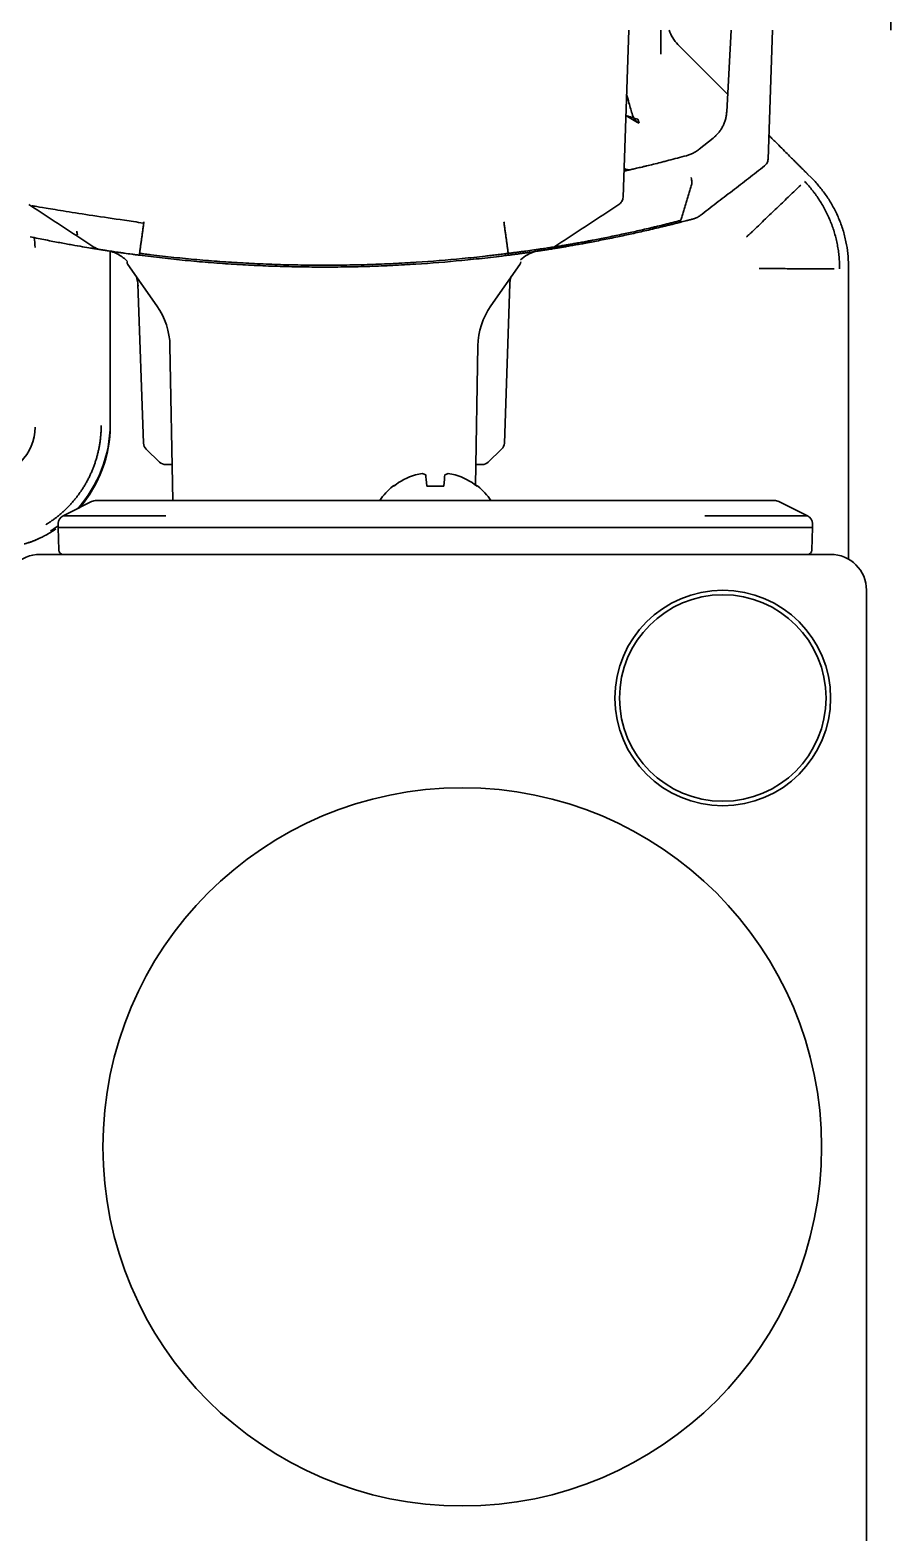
# Model space of a CAD drawing. Header units: inches. Extents: x 786 to 5755, y -850 to 3635.
# Drawn here: x 4206.3 to 4254.2, y -127.1 to -43.4 of the extents above; entities that cross this region are included whole.
import ezdxf

# ---------------------------------------------------------------- set-up
doc = ezdxf.new("R2010")
doc.units = ezdxf.units.IN
doc.layers.add('1', color=7, linetype='Continuous', true_color=0xffffff)
doc.layers.add('4', color=7, linetype='Continuous', true_color=0xffffff)

msp = doc.modelspace()

# ---------------------------------------------------------------- linework, layer by layer
at = {"layer": '1', "color": 7, "linetype": 'Continuous', "lineweight": 35}
for p, q in [((4239.662, -43.389), (4239.337, -52.701)), ((4241.443, -44.737), (4241.435, -43.389)), ((4245.109, -47.942), (4245.348, -43.389)), ((4247.662, -43.389), (4247.411, -50.577)), ((4245.161, -46.96), (4242.397, -44.195)), ((4244.359, -49.401), (4243.584, -50.02)), ((4249.822, -51.62), (4249.614, -51.413)), ((4210.793, -65.41), (4210.793, -55.701)), ((4211.777, -56.44), (4213.398, -58.755)), ((4231.981, -58.755), (4233.602, -56.44)), ((4212.338, -57.529), (4212.648, -66.387)), ((4232.732, -66.387), (4233.041, -57.529)), ((4251.89, -72.857), (4251.89, -57.475)), ((4214.121, -60.98), (4214.272, -69.589)), ((4231.123, -68.726), (4231.258, -60.98)), ((4212.8, -66.73), (4213.544, -67.448)), ((4231.835, -67.448), (4232.579, -66.73)), ((4214.237, -67.589), (4213.892, -67.589)), ((4231.488, -67.589), (4231.143, -67.589)), ((4208.173, -70.447), (4209.763, -69.652)), ((4210.031, -69.589), (4213.89, -69.589)), ((4213.89, -69.589), (4243.89, -69.589)), ((4243.89, -69.589), (4247.748, -69.589)), ((4248.017, -69.652), (4249.606, -70.447)), ((4207.89, -71.089), (4207.897, -70.877)), ((4207.934, -72.347), (4207.89, -71.089)), ((4207.89, -71.089), (4213.89, -71.089)), ((4208.173, -70.447), (4213.89, -70.447)), ((4213.89, -71.089), (4243.89, -71.089)), ((4243.89, -70.447), (4249.606, -70.447)), ((4243.89, -71.089), (4249.89, -71.089)), ((4249.89, -71.089), (4249.846, -72.347)), ((4249.882, -70.877), (4249.89, -71.089)), ((4206.89, -72.589), (4250.89, -72.589)), ((4252.89, -74.589), (4252.89, -140.589))]:
    msp.add_line(p, q, dxfattribs=at)
for centre, radius in [((4244.89, -80.589), 6), ((4244.89, -80.589), 5.75), ((4230.39, -105.587), 20)]:
    msp.add_circle(centre, radius, dxfattribs=at)
for centre, radius, start, end in [((4240.62, -47.902), 0.785, 196.69434, 240.01313), ((4239.68, -50.669), 0.5, 234.42655, 282.89526), ((4203.89, -55.503), 2.722, 0, 12.31734), ((4211.982, -56.297), 0.25, 181, 215), ((4233.397, -56.297), 0.25, 325, 359), ((4210.122, -61.049), 4, 1, 35), ((4235.258, -61.049), 4, 145, 179), ((4203.89, -65.503), 2.722, 270, 0), ((4213.147, -66.37), 0.5, 182, 226), ((4232.232, -66.37), 0.5, 314, 358), ((4213.892, -67.089), 0.5, 226, 270), ((4231.488, -67.089), 0.5, 270, 314), ((4228.89, -71.688), 3.74, 129.37906, 145.84392), ((4228.89, -71.688), 3.74, 34.15595, 50.6111), ((4210.031, -70.189), 0.6, 90, 116.56505), ((4247.748, -70.189), 0.6, 63.43495, 90), ((4208.397, -70.894), 0.5, 116.56505, 178), ((4249.383, -70.894), 0.5, 2, 63.43495), ((4206.89, -74.589), 2, 90, 180), ((4208.184, -72.339), 0.25, 182, 270), ((4249.596, -72.339), 0.25, 270, 358), ((4250.89, -74.589), 2, 0, 90)]:
    msp.add_arc(centre, radius, start, end, dxfattribs=at)
for centre, major_axis, ratio, start_param, end_param in [((4243.811, -42.781), (-1.841, -0.782), 0.999823, 6.190279, 6.667096), ((4240.62, -47.902), (0.423, -1.955), 0.275521, 4.888119, 5.007509), ((4203.79, -65.321), (-4.955, 4.955), 0.998956, 3.185109, 3.926382), ((4203.79, -65.402), (-4.955, 4.955), 0.998956, 3.213109, 3.926382), ((4228.885, -71.71), (-3.624, 0.873), 0.997235, 5.247399, 5.62012), ((4228.631, -71.746), (-0.806, 3.6), 0.902278, 6.178468, 6.295334), ((4228.336, -71.746), (-0.383, 3.669), 0.420739, 6.027806, 6.144672), ((4228.593, -71.71), (-0.269, 3.718), 0.017407, 5.611261, 5.983982), ((4229.186, -71.71), (-0.269, -3.718), 0.017407, 3.440796, 3.813517), ((4229.444, -71.746), (-0.383, -3.669), 0.420739, 3.280106, 3.396972), ((4229.148, -71.746), (-0.806, -3.6), 0.902278, 3.129444, 3.24631), ((4228.895, -71.71), (-3.624, -0.873), 0.997235, 3.804658, 4.177379), ((4203.79, -65.321), (-4.955, 4.955), 0.998956, 2.908783, 2.981653), ((4203.79, -65.402), (-4.955, 4.955), 0.998956, 2.908783, 2.959583)]:
    msp.add_ellipse(centre, major_axis=major_axis, ratio=ratio, start_param=start_param, end_param=end_param, dxfattribs=at)
for points, degree in [([(4254.249, -42.589), (4254.249, -43.389)], 1), ([(4240.227, -48.582), (4239.984, -48.442), (4239.743, -48.298), (4239.502, -48.154)], 3), ([(4243.584, -50.02), (4243.531, -50.061), (4243.423, -50.139), (4243.308, -50.205), (4243.249, -50.236)], 3), ([(4247.217, -50.955), (4243.629, -53.725)], 1), ([(4249.857, -51.656), (4249.845, -51.644), (4249.833, -51.632), (4249.822, -51.62)], 3), ([(4243.151, -52.007), (4242.546, -53.99)], 1), ([(4249.229, -52.025), (4246.712, -54.437)], 1), ([(4209.892, -55.472), (4206.269, -53.102)], 1), ([(4235.487, -55.472), (4239.111, -53.102)], 1), ([(4212.429, -55.825), (4212.672, -54.078)], 1), ([(4232.95, -55.825), (4232.708, -54.078)], 1), ([(4251.093, -56.685), (4247.607, -56.675)], 1), ([(4212.242, -57.081), (4212.301, -57.265), (4212.335, -57.456), (4212.344, -57.658)], 3), ([(4233.039, -57.585), (4233.045, -57.419), (4233.069, -57.261), (4233.109, -57.109)], 3)]:
    msp.add_open_spline(points, degree=degree, dxfattribs=at)
for points, knots in [([(4239.868, -48.128), (4239.8, -47.901), (4239.734, -47.674), (4239.625, -47.288), (4239.58, -47.129), (4239.536, -46.97)], [0, 0, 0, 0, 0.588787, 0.588787, 1, 1, 1, 1]), ([(4240.163, -48.358), (4240.054, -48.324), (4239.945, -48.289), (4239.779, -48.238), (4239.724, -48.221), (4239.641, -48.196), (4239.613, -48.188), (4239.571, -48.175), (4239.558, -48.171), (4239.53, -48.162), (4239.516, -48.158), (4239.502, -48.154)], [0, 0, 0, 0, 0.5, 0.5, 0.75, 0.75, 0.875, 0.875, 0.9375, 0.9375, 1, 1, 1, 1]), ([(4245.109, -47.942), (4245.106, -48.015), (4245.098, -48.088), (4245.074, -48.231), (4245.059, -48.301), (4245.03, -48.405), (4245.02, -48.44), (4244.997, -48.508), (4244.984, -48.542), (4244.945, -48.642), (4244.915, -48.706), (4244.85, -48.83), (4244.814, -48.89), (4244.766, -48.963), (4244.756, -48.977), (4244.736, -49.005), (4244.725, -49.02), (4244.694, -49.061), (4244.673, -49.088), (4244.607, -49.168), (4244.561, -49.218), (4244.464, -49.313), (4244.413, -49.358), (4244.359, -49.401)], [0, 0, 0, 0, 0.125, 0.125, 0.25, 0.25, 0.3125, 0.3125, 0.375, 0.375, 0.5, 0.5, 0.625, 0.625, 0.65625, 0.65625, 0.6875, 0.6875, 0.75, 0.75, 0.875, 0.875, 1, 1, 1, 1]), ([(4249.614, -51.413), (4249.608, -51.407), (4249.593, -51.391), (4249.564, -51.363), (4249.525, -51.324), (4249.475, -51.273), (4249.412, -51.211), (4249.337, -51.136), (4249.246, -51.045), (4249.145, -50.944), (4249.036, -50.835), (4248.929, -50.727), (4248.789, -50.588), (4248.591, -50.39), (4248.322, -50.121), (4248.044, -49.843), (4247.792, -49.591), (4247.609, -49.408), (4247.502, -49.301), (4247.465, -49.264)], [0, 0, 0, 0, 0.011297, 0.028353, 0.051235, 0.080037, 0.114873, 0.155887, 0.203242, 0.25861, 0.312576, 0.365068, 0.416015, 0.511742, 0.638207, 0.774856, 0.869158, 0.954838, 1, 1, 1, 1]), ([(4239.791, -51.156), (4239.862, -51.14), (4240.02, -51.103), (4240.212, -51.059), (4240.367, -51.022), (4240.422, -51.009), (4240.506, -50.989), (4240.534, -50.982), (4240.592, -50.968), (4240.622, -50.961), (4240.771, -50.925), (4240.897, -50.894), (4241.16, -50.83), (4241.298, -50.795), (4241.513, -50.741), (4241.623, -50.713), (4241.737, -50.684), (4241.813, -50.664), (4241.852, -50.654), (4242.046, -50.604), (4242.204, -50.562), (4242.529, -50.476), (4242.694, -50.432), (4242.863, -50.386)], [0, 0, 0, 0, 0.125, 0.25, 0.25, 0.3125, 0.3125, 0.34375, 0.34375, 0.375, 0.375, 0.5, 0.5, 0.625, 0.625, 0.6875, 0.71875, 0.71875, 0.75, 0.75, 0.875, 0.875, 1, 1, 1, 1]), ([(4243.249, -50.236), (4243.186, -50.268), (4243.122, -50.297), (4242.994, -50.346), (4242.929, -50.368), (4242.863, -50.386)], [0, 0, 0, 0, 0.5, 0.5, 1, 1, 1, 1]), ([(4247.411, -50.577), (4247.409, -50.613), (4247.404, -50.65), (4247.386, -50.72), (4247.373, -50.755), (4247.339, -50.82), (4247.319, -50.851), (4247.272, -50.907), (4247.246, -50.932), (4247.217, -50.955)], [0, 0, 0, 0, 0.25, 0.25, 0.5, 0.5, 0.75, 0.75, 1, 1, 1, 1]), ([(4239.387, -51.247), (4239.388, -51.247), (4239.396, -51.245), (4239.431, -51.238), (4239.481, -51.226), (4239.565, -51.207), (4239.628, -51.193), (4239.641, -51.19), (4239.669, -51.184), (4239.683, -51.181), (4239.727, -51.171), (4239.758, -51.164), (4239.791, -51.156)], [0, 0, 0, 0, 0.25, 0.25, 0.5, 0.75, 0.75, 0.8125, 0.8125, 0.875, 0.875, 1, 1, 1, 1]), ([(4243.151, -52.007), (4243.157, -51.987), (4243.162, -51.962), (4243.166, -51.906), (4243.166, -51.874), (4243.162, -51.804), (4243.158, -51.767), (4243.145, -51.689), (4243.137, -51.649), (4243.128, -51.608)], [0, 0, 0, 0, 0.25, 0.25, 0.5, 0.5, 0.75, 0.75, 1, 1, 1, 1]), ([(4249.447, -51.821), (4249.524, -51.902), (4249.6, -51.985), (4249.748, -52.154), (4249.819, -52.241), (4249.924, -52.373), (4249.958, -52.418), (4250.025, -52.508), (4250.059, -52.553), (4250.156, -52.69), (4250.219, -52.783), (4250.34, -52.971), (4250.398, -53.067), (4250.51, -53.26), (4250.617, -53.456), (4250.715, -53.657), (4250.808, -53.861), (4250.852, -53.964), (4250.935, -54.173), (4250.974, -54.278), (4251.047, -54.489), (4251.114, -54.702), (4251.171, -54.916), (4251.223, -55.132), (4251.247, -55.241), (4251.288, -55.459), (4251.316, -55.623), (4251.337, -55.788), (4251.35, -55.899), (4251.356, -55.954), (4251.367, -56.066), (4251.376, -56.177), (4251.382, -56.289), (4251.387, -56.401), (4251.389, -56.458), (4251.392, -56.57), (4251.392, -56.626), (4251.392, -56.683)], [0, 0, 0, 0, 0.0625, 0.0625, 0.125, 0.125, 0.15625, 0.15625, 0.1875, 0.1875, 0.25, 0.25, 0.3125, 0.3125, 0.375, 0.4375, 0.4375, 0.5, 0.5, 0.5625, 0.5625, 0.625, 0.6875, 0.6875, 0.75, 0.75, 0.8125, 0.84375, 0.84375, 0.875, 0.875, 0.90625, 0.9375, 0.9375, 0.96875, 0.96875, 1, 1, 1, 1]), ([(4249.857, -51.656), (4250.009, -51.809), (4250.155, -51.97), (4250.434, -52.31), (4250.567, -52.487), (4250.817, -52.858), (4250.935, -53.051), (4251.151, -53.45), (4251.25, -53.656), (4251.384, -53.974), (4251.426, -54.081), (4251.485, -54.243), (4251.504, -54.298), (4251.541, -54.407), (4251.559, -54.461), (4251.643, -54.735), (4251.7, -54.955), (4251.791, -55.397), (4251.825, -55.618), (4251.872, -56.056), (4251.885, -56.274), (4251.888, -56.489)], [0, 0, 0, 0, 0.125, 0.125, 0.25, 0.25, 0.375, 0.375, 0.5, 0.5, 0.5625, 0.5625, 0.59375, 0.59375, 0.625, 0.625, 0.75, 0.75, 0.875, 0.875, 1, 1, 1, 1]), ([(4239.111, -53.102), (4239.144, -53.08), (4239.175, -53.055), (4239.229, -52.996), (4239.253, -52.964), (4239.292, -52.895), (4239.307, -52.857), (4239.329, -52.781), (4239.335, -52.741), (4239.337, -52.701)], [0, 0, 0, 0, 0.25, 0.25, 0.5, 0.5, 0.75, 0.75, 1, 1, 1, 1]), ([(4206.508, -53.18), (4206.502, -53.18), (4206.483, -53.179), (4206.466, -53.175), (4206.456, -53.174), (4206.493, -53.181), (4206.547, -53.191), (4206.608, -53.202)], [0, 0, 0, 0, 0.027751, 0.093985, 0.202274, 0.431154, 1, 1, 1, 1]), ([(4206.608, -53.202), (4206.61, -53.202), (4206.723, -53.223), (4207.177, -53.297), (4208.276, -53.479), (4209.796, -53.723), (4211.317, -53.94), (4212.272, -54.084), (4212.625, -54.137)], [0, 0, 0, 0, 0.003607, 0.208745, 0.428954, 0.650716, 0.873678, 1, 1, 1, 1]), ([(4242.415, -54.123), (4242.377, -54.133), (4242.339, -54.142), (4242.263, -54.161), (4242.226, -54.171), (4242.113, -54.199), (4242.037, -54.218), (4241.888, -54.255), (4241.813, -54.273), (4241.665, -54.31), (4241.591, -54.328), (4241.371, -54.381), (4241.226, -54.415), (4240.938, -54.483), (4240.796, -54.516), (4240.375, -54.613), (4240.1, -54.675), (4239.697, -54.763), (4239.564, -54.792), (4239.302, -54.848), (4239.172, -54.875), (4239.044, -54.902)], [0, 0, 0, 0, 0.03125, 0.03125, 0.0625, 0.0625, 0.125, 0.125, 0.1875, 0.1875, 0.25, 0.25, 0.375, 0.375, 0.5, 0.5, 0.75, 0.75, 0.875, 0.875, 1, 1, 1, 1]), ([(4239.265, -54.765), (4239.389, -54.738), (4239.515, -54.711), (4239.77, -54.656), (4240.028, -54.599), (4240.425, -54.509), (4240.696, -54.446), (4240.901, -54.398), (4240.97, -54.382), (4241.108, -54.349), (4241.178, -54.332), (4241.388, -54.282), (4241.529, -54.247), (4241.743, -54.195), (4241.815, -54.177), (4241.96, -54.141), (4242.032, -54.123), (4242.142, -54.095), (4242.178, -54.086), (4242.251, -54.067), (4242.288, -54.058), (4242.361, -54.039), (4242.398, -54.03), (4242.453, -54.016), (4242.481, -54.008), (4242.513, -54), (4242.529, -53.996), (4242.536, -53.994), (4242.541, -53.993), (4242.543, -53.992), (4242.545, -53.992)], [0, 0, 0, 0, 0.125, 0.125, 0.25, 0.375, 0.5, 0.5, 0.5625, 0.5625, 0.625, 0.625, 0.75, 0.75, 0.8125, 0.8125, 0.875, 0.875, 0.90625, 0.90625, 0.9375, 0.9375, 0.96875, 0.96875, 0.984375, 0.992188, 0.996094, 0.998047, 0.998047, 1, 1, 1, 1]), ([(4243.274, -53.9), (4243.273, -53.9), (4243.272, -53.9), (4243.268, -53.901), (4243.267, -53.902), (4243.262, -53.903), (4243.26, -53.903), (4243.255, -53.905), (4243.252, -53.905), (4243.243, -53.908), (4243.235, -53.91), (4243.223, -53.913), (4243.219, -53.914), (4243.209, -53.917), (4243.204, -53.918), (4243.178, -53.925), (4243.153, -53.932), (4243.095, -53.947), (4243.062, -53.956), (4243.005, -53.971), (4242.985, -53.976), (4242.943, -53.987), (4242.921, -53.992), (4242.853, -54.01), (4242.805, -54.023), (4242.703, -54.049), (4242.649, -54.063), (4242.535, -54.092), (4242.476, -54.107), (4242.415, -54.123)], [0, 0, 0, 0, 0.03125, 0.03125, 0.0625, 0.0625, 0.09375, 0.09375, 0.125, 0.125, 0.1875, 0.1875, 0.21875, 0.21875, 0.25, 0.25, 0.375, 0.375, 0.5, 0.5, 0.5625, 0.5625, 0.625, 0.625, 0.75, 0.75, 0.875, 0.875, 1, 1, 1, 1]), ([(4242.415, -54.123), (4242.421, -54.121), (4242.428, -54.119), (4242.441, -54.114), (4242.448, -54.11), (4242.466, -54.099), (4242.478, -54.09), (4242.511, -54.056), (4242.53, -54.027), (4242.546, -53.99)], [0, 0, 0, 0, 0.125, 0.125, 0.25, 0.25, 0.5, 0.5, 1, 1, 1, 1]), ([(4243.629, -53.724), (4243.576, -53.765), (4243.52, -53.8), (4243.401, -53.859), (4243.338, -53.883), (4243.274, -53.9)], [0, 0, 0, 0, 0.5, 0.5, 1, 1, 1, 1]), ([(4210.285, -55.623), (4210.286, -55.623), (4210.284, -55.623), (4210.279, -55.622), (4210.275, -55.621), (4210.258, -55.618), (4210.243, -55.616), (4210.212, -55.611), (4210.2, -55.609), (4210.174, -55.605), (4210.159, -55.603), (4210.135, -55.599), (4210.127, -55.598), (4210.109, -55.595), (4210.081, -55.59), (4210.03, -55.582), (4209.983, -55.575), (4209.946, -55.569), (4209.933, -55.567), (4209.907, -55.562), (4209.84, -55.552), (4209.764, -55.539), (4209.568, -55.507), (4209.417, -55.482), (4209.075, -55.424), (4208.884, -55.391), (4208.62, -55.344), (4208.566, -55.334), (4208.455, -55.314), (4208.287, -55.284), (4208.109, -55.251), (4207.742, -55.183), (4207.482, -55.133), (4206.932, -55.024), (4206.641, -54.966), (4206.335, -54.902)], [0, 0, 0, 0, 0.03125, 0.03125, 0.0625, 0.0625, 0.125, 0.125, 0.15625, 0.15625, 0.1875, 0.1875, 0.203125, 0.203125, 0.21875, 0.25, 0.28125, 0.28125, 0.296875, 0.296875, 0.3125, 0.375, 0.375, 0.5, 0.5, 0.625, 0.625, 0.65625, 0.65625, 0.6875, 0.75, 0.75, 0.875, 0.875, 1, 1, 1, 1]), ([(4239.044, -54.902), (4238.738, -54.966), (4238.447, -55.025), (4238.033, -55.106), (4237.898, -55.132), (4237.637, -55.182), (4237.51, -55.206), (4237.326, -55.241), (4237.265, -55.252), (4237.176, -55.268), (4237.146, -55.274), (4237.088, -55.285), (4236.943, -55.311), (4236.806, -55.336), (4236.596, -55.373), (4236.496, -55.39), (4236.306, -55.423), (4236.125, -55.454), (4235.964, -55.481), (4235.813, -55.507), (4235.742, -55.518), (4235.66, -55.532), (4235.644, -55.535), (4235.613, -55.54), (4235.597, -55.542), (4235.552, -55.55), (4235.466, -55.564), (4235.368, -55.579), (4235.307, -55.589), (4235.269, -55.595), (4235.251, -55.598), (4235.219, -55.603), (4235.19, -55.608), (4235.166, -55.611), (4235.144, -55.615), (4235.135, -55.616), (4235.119, -55.619), (4235.113, -55.62), (4235.098, -55.622), (4235.093, -55.623), (4235.095, -55.623)], [0, 0, 0, 0, 0.125, 0.125, 0.1875, 0.1875, 0.25, 0.25, 0.28125, 0.28125, 0.296875, 0.296875, 0.3125, 0.375, 0.375, 0.4375, 0.4375, 0.5, 0.5625, 0.5625, 0.625, 0.625, 0.640625, 0.640625, 0.65625, 0.65625, 0.6875, 0.75, 0.78125, 0.78125, 0.8125, 0.8125, 0.84375, 0.875, 0.875, 0.90625, 0.90625, 0.9375, 0.9375, 1, 1, 1, 1]), ([(4235.487, -55.472), (4235.487, -55.472), (4235.49, -55.471), (4235.495, -55.471), (4235.504, -55.469), (4235.51, -55.468), (4235.525, -55.466), (4235.534, -55.464), (4235.554, -55.461), (4235.577, -55.457), (4235.605, -55.453), (4235.636, -55.448), (4235.653, -55.445), (4235.689, -55.439), (4235.747, -55.43), (4235.84, -55.414), (4235.923, -55.401), (4235.966, -55.393), (4235.981, -55.391), (4236.011, -55.386), (4236.026, -55.383), (4236.105, -55.37), (4236.172, -55.358), (4236.317, -55.334), (4236.471, -55.307), (4236.643, -55.276), (4236.825, -55.244), (4236.921, -55.227), (4237.121, -55.19), (4237.226, -55.171), (4237.363, -55.145), (4237.391, -55.14), (4237.447, -55.129), (4237.476, -55.124), (4237.561, -55.108), (4237.619, -55.097), (4237.796, -55.063), (4237.917, -55.04), (4238.167, -54.99), (4238.296, -54.965), (4238.693, -54.885), (4238.971, -54.827), (4239.265, -54.765)], [0, 0, 0, 0, 0.029814, 0.061111, 0.061111, 0.092407, 0.092407, 0.123703, 0.123703, 0.155, 0.186296, 0.186296, 0.217592, 0.217592, 0.248888, 0.311481, 0.342777, 0.342777, 0.358426, 0.358426, 0.374074, 0.374074, 0.436666, 0.436666, 0.499259, 0.561852, 0.561852, 0.624444, 0.624444, 0.687037, 0.687037, 0.702685, 0.702685, 0.718333, 0.718333, 0.749629, 0.749629, 0.812222, 0.812222, 0.874815, 0.874815, 1, 1, 1, 1]), ([(4246.714, -54.44), (4246.68, -54.472), (4246.644, -54.506), (4246.565, -54.58), (4246.523, -54.62), (4246.436, -54.702), (4246.39, -54.744), (4246.298, -54.831), (4246.251, -54.876), (4246.203, -54.92)], [0, 0, 0, 0, 0.25, 0.25, 0.5, 0.5, 0.75, 0.75, 1, 1, 1, 1]), ([(4209.892, -55.472), (4209.951, -55.51), (4210.015, -55.543), (4210.147, -55.593), (4210.215, -55.612), (4210.285, -55.623)], [0, 0, 0, 0, 0.5, 0.5, 1, 1, 1, 1]), ([(4212.414, -55.927), (4212.343, -55.918), (4212.272, -55.909), (4212.166, -55.895), (4212.131, -55.89), (4212.061, -55.881), (4212.026, -55.876), (4211.854, -55.853), (4211.721, -55.835), (4211.53, -55.808), (4211.467, -55.799), (4211.375, -55.786), (4211.344, -55.781), (4211.285, -55.773), (4211.197, -55.76), (4211.114, -55.748), (4211.007, -55.732), (4210.956, -55.725), (4210.883, -55.714), (4210.859, -55.71), (4210.812, -55.703), (4210.789, -55.7), (4210.723, -55.69), (4210.682, -55.684), (4210.605, -55.672), (4210.569, -55.667), (4210.504, -55.657), (4210.474, -55.652), (4210.434, -55.646), (4210.421, -55.644), (4210.398, -55.64), (4210.387, -55.639), (4210.356, -55.634), (4210.339, -55.631), (4210.319, -55.628), (4210.313, -55.627), (4210.303, -55.625), (4210.299, -55.625), (4210.289, -55.623), (4210.285, -55.623), (4210.285, -55.623)], [0, 0, 0, 0, 0.062727, 0.062727, 0.09409, 0.09409, 0.125454, 0.125454, 0.250908, 0.250908, 0.313634, 0.313634, 0.344998, 0.344998, 0.376361, 0.439088, 0.439088, 0.501815, 0.501815, 0.533179, 0.533179, 0.564542, 0.564542, 0.627269, 0.627269, 0.689996, 0.689996, 0.752723, 0.752723, 0.784086, 0.784086, 0.81545, 0.81545, 0.878176, 0.878176, 0.90954, 0.90954, 0.940903, 0.940903, 1, 1, 1, 1]), ([(4210.608, -55.673), (4210.841, -55.707), (4211.241, -55.844), (4211.614, -56.125), (4211.764, -56.282)], [0, 0, 0, 0, 0.540898, 1, 1, 1, 1]), ([(4232.928, -55.932), (4232.822, -55.946), (4232.715, -55.959), (4232.503, -55.986), (4232.396, -55.999), (4232.077, -56.037), (4231.864, -56.062), (4231.438, -56.11), (4231.225, -56.133), (4230.799, -56.178), (4230.585, -56.199), (4229.519, -56.302), (4228.664, -56.37), (4227.381, -56.452), (4226.952, -56.476), (4226.096, -56.517), (4225.668, -56.534), (4224.811, -56.562), (4223.954, -56.582), (4223.096, -56.589), (4222.453, -56.589), (4222.239, -56.588), (4221.81, -56.584), (4221.596, -56.581), (4220.953, -56.571), (4220.524, -56.561), (4219.668, -56.533), (4219.24, -56.516), (4218.384, -56.474), (4217.957, -56.45), (4217.102, -56.395), (4216.675, -56.364), (4215.822, -56.295), (4215.395, -56.257), (4214.543, -56.175), (4214.117, -56.13), (4213.478, -56.058), (4213.265, -56.033), (4212.84, -55.981), (4212.627, -55.955), (4212.414, -55.927)], [0, 0, 0, 0, 0.015625, 0.015625, 0.03125, 0.03125, 0.0625, 0.0625, 0.09375, 0.09375, 0.125, 0.125, 0.25, 0.25, 0.3125, 0.3125, 0.375, 0.375, 0.4375, 0.5, 0.5, 0.53125, 0.53125, 0.5625, 0.5625, 0.625, 0.625, 0.6875, 0.6875, 0.75, 0.75, 0.8125, 0.8125, 0.875, 0.875, 0.9375, 0.9375, 0.96875, 0.96875, 1, 1, 1, 1]), ([(4212.429, -55.826), (4212.425, -55.859), (4212.421, -55.884), (4212.416, -55.919), (4212.415, -55.927), (4212.415, -55.927)], [0, 0, 0, 0, 0.5, 0.5, 1, 1, 1, 1]), ([(4212.429, -55.826), (4212.456, -55.829), (4212.483, -55.833), (4212.536, -55.839), (4212.616, -55.85), (4212.695, -55.86), (4212.855, -55.88), (4212.961, -55.893), (4213.281, -55.931), (4213.494, -55.956), (4214.132, -56.029), (4214.559, -56.073), (4215.412, -56.156), (4215.838, -56.194), (4216.692, -56.262), (4217.119, -56.293), (4217.974, -56.348), (4218.402, -56.372), (4219.257, -56.414), (4219.686, -56.431), (4220.542, -56.459), (4220.971, -56.469), (4221.614, -56.479), (4221.829, -56.482), (4222.258, -56.485), (4222.472, -56.486), (4223.115, -56.486), (4223.973, -56.479), (4224.83, -56.459), (4225.687, -56.431), (4226.116, -56.414), (4226.972, -56.373), (4227.401, -56.349), (4228.685, -56.266), (4229.54, -56.197), (4230.82, -56.073), (4231.247, -56.029), (4231.779, -55.968), (4231.886, -55.956), (4232.099, -55.931), (4232.205, -55.919), (4232.418, -55.893), (4232.524, -55.88), (4232.684, -55.86), (4232.764, -55.85), (4232.844, -55.839), (4232.897, -55.833), (4232.923, -55.829), (4232.95, -55.826)], [0, 0, 0, 0, 0.003906, 0.003906, 0.007813, 0.015625, 0.015625, 0.03125, 0.03125, 0.0625, 0.0625, 0.125, 0.125, 0.1875, 0.1875, 0.25, 0.25, 0.3125, 0.3125, 0.375, 0.375, 0.4375, 0.4375, 0.46875, 0.46875, 0.5, 0.5, 0.5625, 0.625, 0.625, 0.6875, 0.6875, 0.75, 0.75, 0.875, 0.875, 0.9375, 0.9375, 0.953125, 0.953125, 0.96875, 0.96875, 0.984375, 0.984375, 0.992188, 0.996094, 0.996094, 1, 1, 1, 1]), ([(4235.095, -55.623), (4235.094, -55.623), (4235.094, -55.623), (4235.091, -55.623), (4235.088, -55.624), (4235.082, -55.625), (4235.08, -55.625), (4235.076, -55.626), (4235.074, -55.626), (4235.066, -55.627), (4235.06, -55.628), (4235.039, -55.631), (4235.022, -55.634), (4234.991, -55.639), (4234.979, -55.641), (4234.955, -55.644), (4234.942, -55.646), (4234.901, -55.653), (4234.871, -55.657), (4234.804, -55.668), (4234.768, -55.673), (4234.709, -55.682), (4234.688, -55.685), (4234.646, -55.692), (4234.624, -55.695), (4234.557, -55.705), (4234.509, -55.712), (4234.41, -55.727), (4234.358, -55.735), (4234.249, -55.751), (4234.193, -55.759), (4234.105, -55.771), (4234.075, -55.776), (4234.014, -55.784), (4233.983, -55.789), (4233.89, -55.802), (4233.826, -55.811), (4233.696, -55.829), (4233.63, -55.838), (4233.495, -55.857), (4233.426, -55.866), (4233.321, -55.88), (4233.286, -55.885), (4233.215, -55.894), (4233.18, -55.899), (4233.108, -55.908), (4233.072, -55.913), (4233, -55.923), (4232.964, -55.927), (4232.928, -55.932)], [0, 0, 0, 0, 0.028077, 0.028077, 0.059429, 0.059429, 0.075105, 0.075105, 0.090781, 0.090781, 0.122134, 0.122134, 0.184838, 0.184838, 0.216191, 0.216191, 0.247543, 0.247543, 0.310248, 0.310248, 0.372953, 0.372953, 0.404305, 0.404305, 0.435657, 0.435657, 0.498362, 0.498362, 0.561067, 0.561067, 0.623772, 0.623772, 0.655124, 0.655124, 0.686476, 0.686476, 0.749181, 0.749181, 0.811886, 0.811886, 0.874591, 0.874591, 0.905943, 0.905943, 0.937295, 0.937295, 0.968648, 0.968648, 1, 1, 1, 1]), ([(4232.95, -55.826), (4232.949, -55.86), (4232.946, -55.886), (4232.939, -55.922), (4232.934, -55.931), (4232.928, -55.932)], [0, 0, 0, 0, 0.5, 0.5, 1, 1, 1, 1]), ([(4232.95, -55.825), (4232.953, -55.825), (4232.955, -55.824), (4232.961, -55.824), (4232.969, -55.823), (4232.987, -55.821), (4233.025, -55.816), (4233.057, -55.812), (4233.099, -55.806), (4233.12, -55.804), (4233.162, -55.798), (4233.183, -55.796), (4233.287, -55.782), (4233.37, -55.772), (4233.534, -55.75), (4233.614, -55.739), (4233.734, -55.723), (4233.773, -55.718), (4233.852, -55.707), (4233.891, -55.702), (4234.084, -55.676), (4234.229, -55.656), (4234.434, -55.627), (4234.501, -55.617), (4234.581, -55.606), (4234.597, -55.603), (4234.628, -55.599), (4234.644, -55.597), (4234.69, -55.59), (4234.72, -55.586), (4234.807, -55.573), (4234.917, -55.557), (4235.015, -55.542), (4235.107, -55.529), (4235.149, -55.522), (4235.198, -55.515), (4235.208, -55.514), (4235.227, -55.511), (4235.254, -55.507), (4235.279, -55.503), (4235.326, -55.496), (4235.354, -55.492), (4235.402, -55.485), (4235.422, -55.482), (4235.446, -55.478), (4235.453, -55.477), (4235.462, -55.475), (4235.465, -55.475), (4235.47, -55.474), (4235.473, -55.474), (4235.479, -55.473), (4235.482, -55.472), (4235.485, -55.472), (4235.486, -55.472), (4235.487, -55.472), (4235.487, -55.472), (4235.487, -55.472), (4235.487, -55.472), (4235.487, -55.472)], [0, 0, 0, 0, 0.001955, 0.001955, 0.00391, 0.007819, 0.015638, 0.031276, 0.031276, 0.046914, 0.046914, 0.062552, 0.062552, 0.125105, 0.125105, 0.187657, 0.187657, 0.218934, 0.218934, 0.25021, 0.25021, 0.375315, 0.375315, 0.437867, 0.437867, 0.453505, 0.453505, 0.469143, 0.469143, 0.50042, 0.50042, 0.562972, 0.625524, 0.625524, 0.688077, 0.688077, 0.703715, 0.703715, 0.719353, 0.750629, 0.750629, 0.813182, 0.813182, 0.875734, 0.875734, 0.90701, 0.90701, 0.922649, 0.922649, 0.938287, 0.938287, 0.969563, 0.969563, 0.985201, 0.99302, 0.99693, 0.998884, 1, 1, 1, 1]), ([(4233.636, -56.191), (4233.754, -56.075), (4234.06, -55.844), (4234.382, -55.731), (4234.579, -55.702)], [0, 0, 0, 0, 0.425887, 1, 1, 1, 1]), ([(4235.487, -55.472), (4235.428, -55.51), (4235.365, -55.543), (4235.233, -55.593), (4235.164, -55.612), (4235.095, -55.623)], [0, 0, 0, 0, 0.5, 0.5, 1, 1, 1, 1]), ([(4247.607, -56.675), (4247.561, -56.675), (4247.51, -56.674), (4247.402, -56.674), (4247.344, -56.674), (4247.225, -56.674), (4247.162, -56.674), (4247.035, -56.673), (4246.971, -56.673), (4246.906, -56.673)], [0, 0, 0, 0, 0.25, 0.25, 0.5, 0.5, 0.75, 0.75, 1, 1, 1, 1]), ([(4251.89, -56.692), (4251.89, -56.682), (4251.89, -56.672), (4251.89, -56.653), (4251.89, -56.644), (4251.89, -56.616), (4251.89, -56.599), (4251.889, -56.573), (4251.889, -56.565), (4251.889, -56.549), (4251.889, -56.541), (4251.889, -56.518), (4251.889, -56.503), (4251.888, -56.489)], [0, 0, 0, 0, 0.125, 0.125, 0.25, 0.25, 0.5, 0.5, 0.625, 0.625, 0.75, 0.75, 1, 1, 1, 1]), ([(4251.89, -56.692), (4251.89, -56.704), (4251.89, -56.727), (4251.89, -56.763), (4251.89, -56.797), (4251.89, -56.831), (4251.89, -56.864), (4251.89, -56.897), (4251.89, -56.929), (4251.89, -56.96), (4251.89, -56.991), (4251.89, -57.021), (4251.89, -57.051), (4251.89, -57.08), (4251.89, -57.108), (4251.89, -57.136), (4251.89, -57.163), (4251.89, -57.189), (4251.89, -57.215), (4251.89, -57.24), (4251.89, -57.265), (4251.89, -57.289), (4251.89, -57.312), (4251.89, -57.335), (4251.89, -57.357), (4251.89, -57.378), (4251.89, -57.399), (4251.89, -57.419), (4251.89, -57.438), (4251.89, -57.457), (4251.89, -57.469), (4251.89, -57.475)], [0, 0, 0, 0, 0.045822, 0.090837, 0.135046, 0.178447, 0.221042, 0.262828, 0.303807, 0.343977, 0.383338, 0.42189, 0.459633, 0.496565, 0.532688, 0.567999, 0.602498, 0.636186, 0.669061, 0.701124, 0.732373, 0.762807, 0.792428, 0.821233, 0.849223, 0.876396, 0.902752, 0.928292, 0.953013, 0.976916, 1, 1, 1, 1]), ([(4226.649, -68.752), (4226.647, -68.752), (4226.643, -68.752), (4226.641, -68.752), (4226.641, -68.752), (4226.641, -68.752), (4226.64, -68.752), (4226.64, -68.752), (4226.637, -68.752), (4226.629, -68.753), (4226.61, -68.754), (4226.58, -68.762), (4226.546, -68.776), (4226.526, -68.791), (4226.519, -68.798)], [0, 0, 0, 0, 0.224485, 0.543492, 0.578376, 0.58397, 0.58494, 0.585873, 0.587908, 0.610022, 0.664923, 0.762436, 0.906816, 1, 1, 1, 1]), ([(4229.357, -68.797), (4229.28, -68.797), (4229.203, -68.797), (4229.086, -68.797), (4229.047, -68.798), (4228.969, -68.798), (4228.929, -68.798), (4228.812, -68.798), (4228.733, -68.798), (4228.616, -68.797), (4228.577, -68.797), (4228.5, -68.797), (4228.461, -68.797), (4228.423, -68.797)], [0, 0, 0, 0, 0.25, 0.25, 0.375, 0.375, 0.5, 0.5, 0.75, 0.75, 0.875, 0.875, 1, 1, 1, 1]), ([(4231.261, -68.798), (4231.256, -68.793), (4231.241, -68.781), (4231.215, -68.768), (4231.186, -68.758), (4231.164, -68.754), (4231.15, -68.753), (4231.142, -68.752), (4231.14, -68.752), (4231.139, -68.752), (4231.139, -68.752), (4231.139, -68.752), (4231.139, -68.752), (4231.139, -68.752), (4231.139, -68.752), (4231.139, -68.752), (4231.139, -68.752)], [0, 0, 0, 0, 0.137497, 0.404177, 0.617572, 0.773934, 0.871169, 0.915938, 0.923768, 0.926123, 0.927798, 0.929801, 0.933253, 0.941595, 0.974823, 1, 1, 1, 1]), ([(4206.819, -71.714), (4206.801, -71.721), (4206.784, -71.729), (4206.746, -71.746), (4206.725, -71.755), (4206.622, -71.8), (4206.542, -71.832), (4206.429, -71.875), (4206.392, -71.889), (4206.338, -71.907), (4206.321, -71.914), (4206.286, -71.925), (4206.269, -71.931), (4206.187, -71.958), (4206.128, -71.975), (4206.066, -71.992), (4206.056, -71.995), (4206.047, -71.997)], [0, 0, 0, 0, 0.056558, 0.056558, 0.12503, 0.12503, 0.398918, 0.398918, 0.535862, 0.535862, 0.604334, 0.604334, 0.672806, 0.672806, 0.946695, 0.946695, 1, 1, 1, 1]), ([(4207.469, -71.365), (4207.384, -71.417), (4207.299, -71.467), (4207.201, -71.521), (4207.189, -71.528), (4207.177, -71.534)], [0, 0, 0, 0, 0.878252, 0.878252, 1, 1, 1, 1])]:
    msp.add_open_spline(points, degree=3, knots=knots, dxfattribs=at)
at = {"layer": '4', "color": 7, "linetype": 'Continuous', "lineweight": 35}
msp.add_line((4210.793, -65.41), (4210.793, -55.701), dxfattribs=at)
msp.add_arc((4203.89, -55.503), 5.128, 7.8483, 10.31767, dxfattribs=at)
msp.add_open_spline([(4207.207, -70.94), (4207.915, -70.504), (4209.065, -69.303), (4209.875, -67.851), (4210.293, -66.242), (4210.293, -65.41)], degree=2, dxfattribs=at)
for points, knots in [([(4210.793, -65.41), (4210.793, -65.424), (4210.793, -65.452), (4210.793, -65.495), (4210.792, -65.537), (4210.791, -65.579), (4210.79, -65.621), (4210.789, -65.663), (4210.787, -65.705), (4210.785, -65.747), (4210.783, -65.789), (4210.781, -65.831), (4210.778, -65.873), (4210.775, -65.915), (4210.772, -65.956), (4210.768, -65.998), (4210.765, -66.04), (4210.761, -66.082), (4210.757, -66.123), (4210.752, -66.165), (4210.748, -66.206), (4210.743, -66.248), (4210.738, -66.289), (4210.732, -66.331), (4210.727, -66.372), (4210.721, -66.413), (4210.715, -66.454), (4210.708, -66.496), (4210.702, -66.537), (4210.695, -66.578), (4210.688, -66.619), (4210.681, -66.66), (4210.673, -66.7), (4210.665, -66.741), (4210.657, -66.782), (4210.649, -66.823), (4210.641, -66.863), (4210.632, -66.904), (4210.623, -66.944), (4210.614, -66.984), (4210.604, -67.025), (4210.595, -67.065), (4210.585, -67.105), (4210.575, -67.145), (4210.564, -67.185), (4210.554, -67.225), (4210.543, -67.264), (4210.532, -67.304), (4210.521, -67.344), (4210.509, -67.383), (4210.498, -67.423), (4210.486, -67.462), (4210.473, -67.501), (4210.461, -67.54), (4210.448, -67.579), (4210.436, -67.618), (4210.423, -67.657), (4210.409, -67.696), (4210.396, -67.735), (4210.382, -67.773), (4210.368, -67.812), (4210.354, -67.85), (4210.34, -67.888), (4210.325, -67.926), (4210.31, -67.964), (4210.295, -68.002), (4210.28, -68.04), (4210.265, -68.078), (4210.249, -68.115), (4210.233, -68.153), (4210.217, -68.19), (4210.201, -68.228), (4210.184, -68.265), (4210.168, -68.302), (4210.151, -68.339), (4210.134, -68.375), (4210.117, -68.412), (4210.099, -68.449), (4210.081, -68.485), (4210.064, -68.521), (4210.045, -68.558), (4210.027, -68.594), (4210.009, -68.63), (4209.99, -68.665), (4209.971, -68.701), (4209.952, -68.737), (4209.933, -68.772), (4209.913, -68.807), (4209.894, -68.842), (4209.874, -68.877), (4209.854, -68.912), (4209.834, -68.947), (4209.813, -68.982), (4209.793, -69.016), (4209.772, -69.05), (4209.751, -69.085), (4209.73, -69.119), (4209.708, -69.153), (4209.687, -69.186), (4209.665, -69.22), (4209.643, -69.254), (4209.621, -69.287), (4209.599, -69.32), (4209.577, -69.353), (4209.554, -69.386), (4209.531, -69.419), (4209.508, -69.451), (4209.485, -69.484), (4209.462, -69.516), (4209.438, -69.548), (4209.415, -69.58), (4209.391, -69.612), (4209.367, -69.644), (4209.343, -69.675), (4209.319, -69.707), (4209.294, -69.738), (4209.27, -69.769), (4209.245, -69.8), (4209.22, -69.831), (4209.195, -69.861), (4209.17, -69.892), (4209.144, -69.922), (4209.119, -69.952), (4209.093, -69.982), (4209.067, -70.012), (4209.046, -70.036), (4209.034, -70.049), (4209.031, -70.053)], [0, 0, 0, 0, 0.008312, 0.01662, 0.024924, 0.033223, 0.041517, 0.049808, 0.058093, 0.066375, 0.074652, 0.082924, 0.091192, 0.099456, 0.107715, 0.115969, 0.12422, 0.132466, 0.140707, 0.148944, 0.157176, 0.165405, 0.173628, 0.181847, 0.190062, 0.198273, 0.206479, 0.21468, 0.222877, 0.23107, 0.239258, 0.247442, 0.255621, 0.263796, 0.271967, 0.280133, 0.288295, 0.296452, 0.304605, 0.312753, 0.320897, 0.329037, 0.337172, 0.345303, 0.353429, 0.361551, 0.369669, 0.377782, 0.38589, 0.393995, 0.402094, 0.41019, 0.418281, 0.426367, 0.434449, 0.442527, 0.4506, 0.458669, 0.466734, 0.474794, 0.482849, 0.490901, 0.498948, 0.50699, 0.515028, 0.523062, 0.531091, 0.539115, 0.547136, 0.555152, 0.563163, 0.57117, 0.579173, 0.587171, 0.595165, 0.603155, 0.61114, 0.619121, 0.627097, 0.635069, 0.643036, 0.650999, 0.658958, 0.666912, 0.674862, 0.682807, 0.690748, 0.698685, 0.706617, 0.714545, 0.722469, 0.730388, 0.738302, 0.746212, 0.754118, 0.76202, 0.769917, 0.777809, 0.785698, 0.793582, 0.801461, 0.809336, 0.817207, 0.825073, 0.832935, 0.840792, 0.848645, 0.856494, 0.864338, 0.872178, 0.880014, 0.887845, 0.895672, 0.903494, 0.911312, 0.919126, 0.926935, 0.93474, 0.94254, 0.950336, 0.958128, 0.965915, 0.973698, 0.981476, 0.98925, 0.99702, 1, 1, 1, 1]), ([(4207.469, -71.365), (4207.462, -71.37), (4207.449, -71.378), (4207.428, -71.39), (4207.408, -71.403), (4207.387, -71.415), (4207.367, -71.427), (4207.346, -71.439), (4207.326, -71.451), (4207.305, -71.463), (4207.285, -71.475), (4207.264, -71.486), (4207.243, -71.498), (4207.223, -71.509), (4207.202, -71.521), (4207.181, -71.532), (4207.161, -71.543), (4207.14, -71.554), (4207.119, -71.565), (4207.099, -71.576), (4207.078, -71.587), (4207.031, -71.611), (4206.958, -71.648), (4206.857, -71.696), (4206.757, -71.742), (4206.652, -71.787), (4206.549, -71.829), (4206.452, -71.866), (4206.37, -71.896), (4206.304, -71.919), (4206.248, -71.938), (4206.201, -71.953), (4206.159, -71.966), (4206.121, -71.977), (4206.087, -71.986), (4206.058, -71.994), (4206.032, -72.001), (4206.016, -72.005), (4206.009, -72.007)], [0, 0, 0, 0, 0.012843, 0.025691, 0.038543, 0.051398, 0.064255, 0.077113, 0.089972, 0.10283, 0.115688, 0.128543, 0.141396, 0.154245, 0.16709, 0.179931, 0.192702, 0.205471, 0.218249, 0.231037, 0.243833, 0.256636, 0.318231, 0.380821, 0.44426, 0.508489, 0.582121, 0.647954, 0.705782, 0.755544, 0.795255, 0.832474, 0.867113, 0.899107, 0.928411, 0.954998, 0.978855, 1, 1, 1, 1]), ([(4207.767, -71.171), (4207.765, -71.172), (4207.753, -71.181), (4207.73, -71.197), (4207.698, -71.218), (4207.666, -71.239), (4207.634, -71.261), (4207.602, -71.282), (4207.569, -71.302), (4207.537, -71.323), (4207.505, -71.343), (4207.483, -71.357), (4207.472, -71.363)], [0, 0, 0, 0, 0.019001, 0.128252, 0.237441, 0.346566, 0.455629, 0.564629, 0.673566, 0.78244, 0.891252, 1, 1, 1, 1])]:
    msp.add_open_spline(points, degree=3, knots=knots, dxfattribs=at)

doc.saveas('drawing.dxf')
